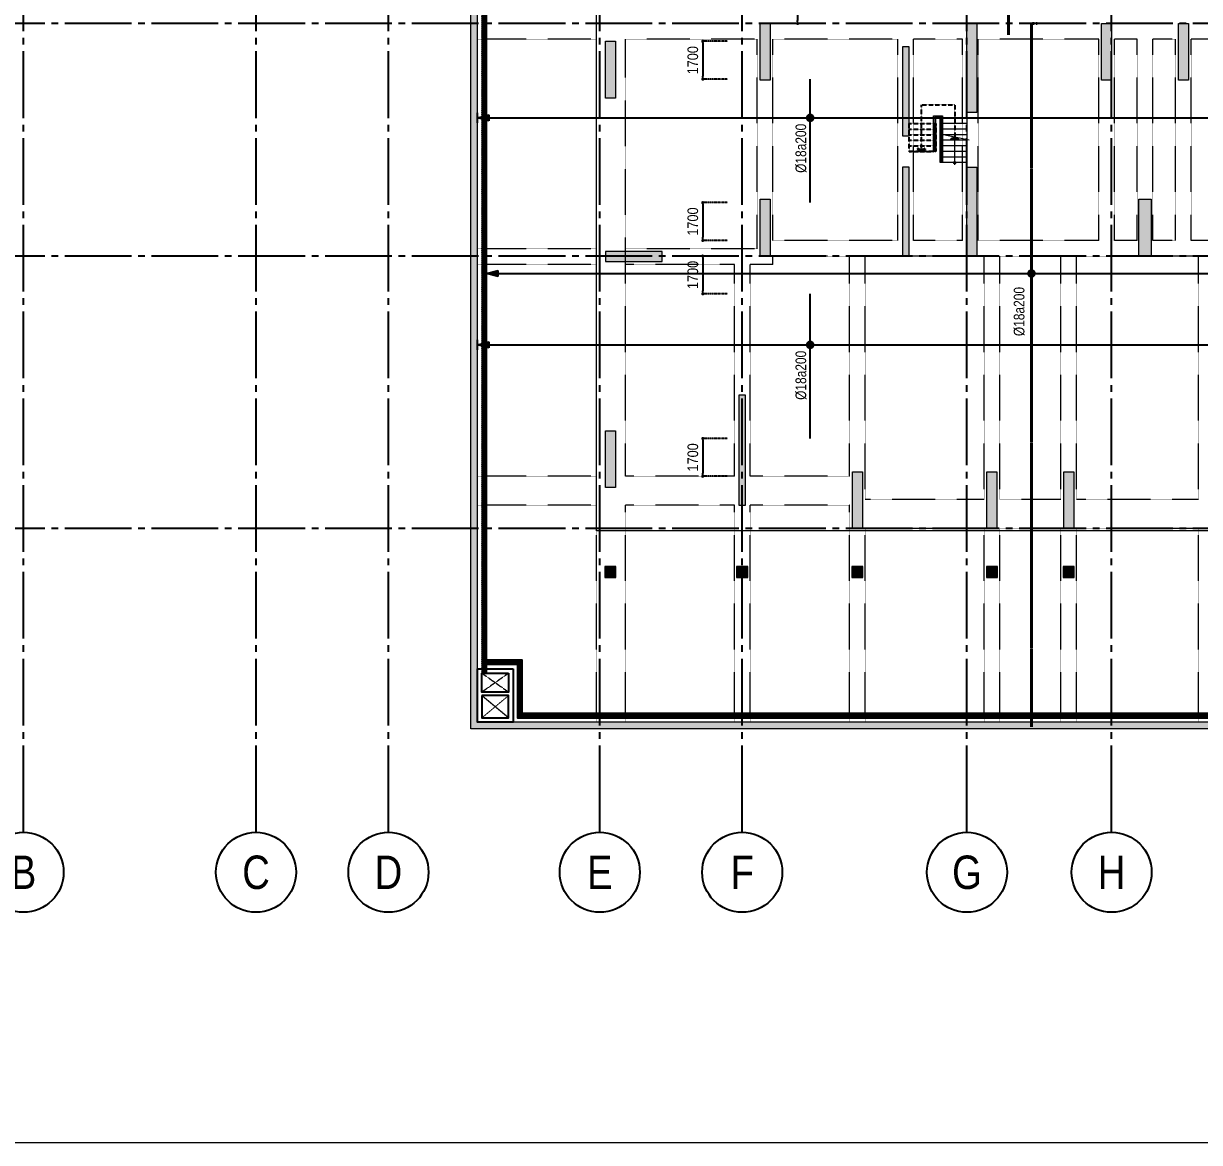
# Model space of a CAD drawing. Header units: millimetres. Extents: x -3819597 to -2591384, y 582389 to 820195.
# Drawn here: x -2754257 to -2701407, y 582389 to 632681 of the extents above; entities that cross this region are included whole.
import ezdxf
from ezdxf.enums import TextEntityAlignment as Align

# ---------------------------------------------------------------- set-up
doc = ezdxf.new("R2010")
doc.units = ezdxf.units.MM
doc.header["$MEASUREMENT"] = 0
for name, pattern in [('CENTER', [2, 1.25, -0.25, 0.25, -0.25]), ('CHG_XX_Cot_Ham 2$0$MB_Luoi truc$0$HTT Hidden 21', [3, 2, -1]), ('CHG_XX_Damsan_Ham 2$0$CHG_XX_Damsan_Ham 2$0$HIDDEN', [0.375, 0.25, -0.125]), ('CHG_XX_Damsan_Ham 2$0$MB Ham 2$0$HIDDEN', [0.375, 0.25, -0.125]), ('CHG_XX_Luoi truc$0$MB_Luoi truc$0$Center101', [13, 10, -1, 1, -1]), ('DOT2', [0.125, 0, -0.125]), ('HIDDEN', [0.375, 0.25, -0.125])]:
    doc.linetypes.add(name, pattern=pattern)
doc.layers.get('0').update_dxf_attribs({"lineweight": 9})
doc.layers.get('Defpoints').update_dxf_attribs({"color": 10, "lineweight": 0})
for name, color, linetype in [('02HN. TEXT B', 1, 'Continuous'), ('08HN. SSS X', 6, 'Continuous'), ('12HN. GRID', 1, 'CENTER'), ('CHG_XX_Cot_Ham 2$0$mb_cot tang 1-3$0$Concrete Line', 6, 'Continuous'), ('CHG_XX_Damsan_Ham 2$0$CHG_XX_Damsan_Ham 2$0$MEP-00-GENERAL-35', 2, 'Continuous'), ('CHG_XX_Damsan_Ham 2$0$MB Ham 2$0$Staircase', 30, 'Continuous'), ('CHG_XX_Luoi truc$0$Grid', 34, 'Continuous'), ('CHG_XX_Luoi truc$0$Grid Line', 8, 'CHG_XX_Luoi truc$0$MB_Luoi truc$0$Center101'), ('dim', 51, 'Continuous')]:
    doc.layers.add(name, color=color, linetype=linetype)
for name, color, linetype, lineweight, plot in [('CHG_XX_Cot_Ham 2$0$NS-Column-H2', 90, 'Continuous', 13, False), ('CHG_XX_Cot_Ham 2$0$NS-Column-H2 @ 1', 90, 'Continuous', 13, False), ('CHG_XX_Cot_Ham 2$0$NS-Column-H2 @ 150', 90, 'Continuous', 13, False)]:
    doc.layers.add(name, color=color, linetype=linetype, lineweight=lineweight, plot=plot)
for name, color, linetype, lineweight in [('CHG_XX_Cot_Ham 2$0$NS-Pier-H2', 150, 'Continuous', 13), ('CHG_XX_Cot_Ham 2$0$NS-Pier-H2 @ 1', 150, 'Continuous', 13), ('CHG_XX_Cot_Ham 2$0$NS-Pier-H2 @ 150', 150, 'Continuous', 13), ("CHG_XX_Damsan_Ham 2$0$CHG_XX_Damsan_Ham 2$0$'S_General_Hidden_1 Thin", 1, 'CHG_XX_Damsan_Ham 2$0$CHG_XX_Damsan_Ham 2$0$HIDDEN', 18), ('CHG_XX_Damsan_Ham 2$0$CHG_XX_Damsan_Ham 2$0$CHG_XX_Damsan_Ham 2$0$Start net bao', 3, 'Continuous', 18), ('CHG_XX_Damsan_Ham 2$0$CHG_XX_Damsan_Ham 2$0$DBAO', 3, 'Continuous', 13), ('CHG_XX_Damsan_Ham 2$0$CHG_XX_Damsan_Ham 2$0$DMo', 9, 'CHG_XX_Damsan_Ham 2$0$CHG_XX_Damsan_Ham 2$0$HIDDEN', 9), ('CHG_XX_Damsan_Ham 2$0$CHG_XX_Damsan_Ham 2$0$DTE-MEP-H-SLAB TEXT', 3, 'Continuous', 0), ('CHG_XX_Damsan_Ham 2$0$CHG_XX_Damsan_Ham 2$0$mach ngung thi cong', 6, 'Continuous', 13), ('CHG_XX_Damsan_Ham 2$0$CHG_XX_Damsan_Ham 2$0$Start hatch', 8, 'Continuous', 25), ('CHG_XX_Damsan_Ham 2$0$CHG_XX_Damsan_Ham 2$0$Start hatch @ 1', 8, 'Continuous', 25), ('CHG_XX_Damsan_Ham 2$0$CHG_XX_Damsan_Ham 2$0$Start net bao', 3, 'Continuous', 18), ('CHG_XX_Damsan_Ham 2$0$HATCH', 57, 'Continuous', 9), ('CHG_XX_Damsan_Ham 2$0$mach ngung thi cong', 6, 'Continuous', 13), ('CHG_XX_Damsan_Ham 2$0$tam cap ram', 8, 'Continuous', 5), ('thep chay suot', 5, 'HIDDEN', 40)]:
    doc.layers.add(name, color=color, linetype=linetype, lineweight=lineweight)
doc.styles.add('[HN042014]STYLE', font='arial.ttf', dxfattribs={"width": 0.8})
doc.styles.add('CHG_XX_Luoi truc$0$MB_Luoi truc$0$Grid A-F$0$VNI-HelveCB', font='VHELVCB_0.TTF')
doc.styles.add('MB_Luoi truc$0$Arial_C', font='arial.ttf', dxfattribs={"width": 0.85})
doc.dimstyles.new('200', dxfattribs={"dimscale": 200, "dimtxt": 2.4, "dimasz": 0.7, "dimexe": 0.0003, "dimexo": 0, "dimgap": 1, "dimtad": 1, "dimdec": 0, "dimzin": 12, "dimdsep": 46, "dimtxsty": 'MB_Luoi truc$0$Arial_C', "dimblk": 'MB_Luoi truc$0$_Dot', "dimcen": 0.5, "dimclrd": 256, "dimclre": 8, "dimclrt": 1, "dimadec": 0, "dimazin": 0, "dimtfac": 1, "dimtdec": 0, "dimtix": 1, "dimtmove": 2, "dimatfit": 3, "dimldrblk": 'MB_Luoi truc$0$HTT Arrow 30', "dimfxl": 1, "dimtolj": 1, "dimtzin": 0, "dimlwe": -1, "dimarcsym": 0})

# ---------------------------------------------------------------- blocks, each defined once
blk = doc.blocks.new('*U259')
at = {"layer": '12HN. GRID', "linetype": 'Continuous'}
h = blk.add_hatch(color=256, dxfattribs=at)
h.dxf.hatch_style = 1
h.paths.add_polyline_path([(-44, 4809), (44, 4809), (0, 4985)])
h = blk.add_hatch(color=256, dxfattribs=at)
h.dxf.hatch_style = 1
h.paths.add_polyline_path([(0, -9632), (44, -9456), (-44, -9456)])
at = {"layer": '08HN. SSS X', "linetype": 'ByBlock', "ltscale": 10}
for p, q in [((-1270, 0), (580, 0)), ((-1270, 0), (-1270, 0)), ((580, 0), (580, 0))]:
    blk.add_line(p, q, dxfattribs=at)
at = {"layer": '12HN. GRID', "linetype": 'Continuous'}
for p, q in [((-75, 4985), (75, 4985)), ((-44, 4809), (0, 4985)), ((0, 4985), (0, -9632)), ((0, 4985), (44, 4809)), ((-44, 4809), (44, 4809)), ((-44, -9456), (44, -9456)), ((-44, -9456), (0, -9632)), ((0, -9632), (44, -9456)), ((-75, -9632), (75, -9632))]:
    blk.add_line(p, q, dxfattribs=at)
at = {"layer": '12HN. GRID', "linetype": 'Continuous', "const_width": 64, "flags": 128}
blk.add_lwpolyline([(-32, 0, 1), (32, 0, 1)], format="xyb", close=True, dxfattribs=at)
at = {"layer": '02HN. TEXT B', "linetype": 'ByBlock', "style": '[HN042014]STYLE', "width": 0.8, "flags": 8}
blk.add_attdef('1', text='', height=160, dxfattribs=at).set_placement((-824, 140), align=Align.MIDDLE_LEFT)
blk.add_attdef('0', text='', height=160, dxfattribs=at).set_placement((1102, 160), align=Align.MIDDLE_CENTER)
at = {"layer": 'Defpoints', "color": 9, "linetype": 'ByBlock', "style": '[HN042014]STYLE', "width": 0.8, "flags": 9}
for tag, p in [('2', (2608, 6155)), ('3', (2608, 5750)), ('4', (2608, 5345)), ('5', (2608, 4955))]:
    blk.add_attdef(tag, text='', height=250, dxfattribs=at).set_placement(p, align=Align.MIDDLE_CENTER)
blk = doc.blocks.new('MB_Luoi truc$0$_Dot')
at = {"color": 0, "linetype": 'ByBlock', "lineweight": -2}
blk.add_line((-0.5, 0), (-1, 0), dxfattribs=at)
at = {"color": 0, "linetype": 'ByBlock', "const_width": 0.5}
blk.add_lwpolyline([(-0.25, 0, 1), (0.25, 0, 1)], format="xyb", close=True, dxfattribs=at)
blk = doc.blocks.new('*D254')
at = {"layer": 'Defpoints', "color": 0, "transparency": 16777216}
for p in [(-2722612, 631881), (-2723730, 630181), (-2722612, 630181)]:
    blk.add_point(p, dxfattribs=at)
at = {"layer": 'dim', "color": 8, "linetype": 'DOT2', "transparency": 16777216}
for p, q in [((-2722612, 631881), (-2723730, 631881)), ((-2722612, 630181), (-2723730, 630181))]:
    blk.add_line(p, q, dxfattribs=at)
at = {"layer": 'dim', "lineweight": -2, "transparency": 16777216}
blk.add_line((-2723730, 631741), (-2723730, 630321), dxfattribs=at)
at = {"layer": 'dim', "lineweight": -2, "transparency": 16777216, "xscale": 140, "yscale": 140, "zscale": 140}
for p, rotation in [((-2723730, 631881), 90), ((-2723730, 630181), 270)]:
    blk.add_blockref('MB_Luoi truc$0$_Dot', p, dxfattribs=dict(at, rotation=rotation))
at = {"layer": 'dim', "color": 1, "transparency": 16777216, "insert": (-2724175, 631031), "char_height": 480, "attachment_point": 5, "rotation": 90, "style": 'MB_Luoi truc$0$Arial_C'}
blk.add_mtext('\\A1;1700', dxfattribs=at)
blk = doc.blocks.new('MB_Luoi truc$0$HTT Arrow 30')
blk.add_hatch(color=256).paths.add_polyline_path([(-2.5, 0.375), (-2.5, -0.375), (0, 0)])
at = {"color": 0, "linetype": 'ByBlock', "lineweight": -2}
for p, q in [((0, 0), (-2.5, 0.375)), ((-2.5, -0.375), (-2.5, 0.375)), ((0, 0), (-2.5, -0.375))]:
    blk.add_line(p, q, dxfattribs=at)
blk = doc.blocks.new('*D255')
at = {"layer": 'Defpoints', "color": 0, "transparency": 16777216}
for p in [(-2722612, 624631), (-2723730, 622931), (-2722612, 622931)]:
    blk.add_point(p, dxfattribs=at)
at = {"layer": 'dim', "color": 8, "linetype": 'DOT2', "transparency": 16777216}
for p, q in [((-2722612, 624631), (-2723730, 624631)), ((-2722612, 622931), (-2723730, 622931))]:
    blk.add_line(p, q, dxfattribs=at)
at = {"layer": 'dim', "lineweight": -2, "transparency": 16777216}
blk.add_line((-2723730, 624491), (-2723730, 623071), dxfattribs=at)
at = {"layer": 'dim', "lineweight": -2, "transparency": 16777216, "xscale": 140, "yscale": 140, "zscale": 140}
for p, rotation in [((-2723730, 624631), 90), ((-2723730, 622931), 270)]:
    blk.add_blockref('MB_Luoi truc$0$_Dot', p, dxfattribs=dict(at, rotation=rotation))
at = {"layer": 'dim', "color": 1, "transparency": 16777216, "insert": (-2724175, 623781), "char_height": 480, "attachment_point": 5, "rotation": 90, "style": 'MB_Luoi truc$0$Arial_C'}
blk.add_mtext('\\A1;1700', dxfattribs=at)
blk = doc.blocks.new('*U258')
at = {"layer": '12HN. GRID', "linetype": 'Continuous'}
h = blk.add_hatch(color=256, dxfattribs=at)
h.dxf.hatch_style = 1
h.paths.add_polyline_path([(-44, 4809), (44, 4809), (0, 4985)])
at = {"layer": '08HN. SSS X', "linetype": 'ByBlock', "ltscale": 10}
for p, q in [((-1402, 0), (764, 0)), ((-1402, 0), (-1402, 0)), ((764, 0), (764, 0))]:
    blk.add_line(p, q, dxfattribs=at)
at = {"layer": '12HN. GRID', "linetype": 'Continuous'}
for p, q in [((-75, 4985), (75, 4985)), ((-44, 4809), (0, 4985)), ((0, 4985), (0, -14807)), ((0, 4985), (44, 4809)), ((-44, 4809), (44, 4809))]:
    blk.add_line(p, q, dxfattribs=at)
at = {"layer": '12HN. GRID', "linetype": 'Continuous', "const_width": 64, "flags": 128}
blk.add_lwpolyline([(-32, 0, 1), (32, 0, 1)], format="xyb", close=True, dxfattribs=at)
at = {"layer": '02HN. TEXT B', "linetype": 'ByBlock', "style": '[HN042014]STYLE', "width": 0.8, "flags": 8}
blk.add_attdef('1', text='', height=160, dxfattribs=at).set_placement((-824, 140), align=Align.MIDDLE_LEFT)
blk.add_attdef('0', text='', height=160, dxfattribs=at).set_placement((1102, 160), align=Align.MIDDLE_CENTER)
at = {"layer": 'Defpoints', "color": 9, "linetype": 'ByBlock', "style": '[HN042014]STYLE', "width": 0.8, "flags": 9}
for tag, p in [('2', (2793, 6155)), ('3', (2793, 5750)), ('4', (2793, 5345)), ('5', (2793, 4955))]:
    blk.add_attdef(tag, text='', height=250, dxfattribs=at).set_placement(p, align=Align.MIDDLE_CENTER)
blk = doc.blocks.new('*D256')
at = {"layer": 'Defpoints', "color": 0, "transparency": 16777216}
for p in [(-2722612, 622231), (-2723730, 620531), (-2722612, 620531)]:
    blk.add_point(p, dxfattribs=at)
at = {"layer": 'dim', "color": 8, "linetype": 'DOT2', "transparency": 16777216}
for p, q in [((-2722612, 622231), (-2723730, 622231)), ((-2722612, 620531), (-2723730, 620531))]:
    blk.add_line(p, q, dxfattribs=at)
at = {"layer": 'dim', "lineweight": -2, "transparency": 16777216}
blk.add_line((-2723730, 622091), (-2723730, 620671), dxfattribs=at)
at = {"layer": 'dim', "lineweight": -2, "transparency": 16777216, "xscale": 140, "yscale": 140, "zscale": 140}
for p, rotation in [((-2723730, 622231), 90), ((-2723730, 620531), 270)]:
    blk.add_blockref('MB_Luoi truc$0$_Dot', p, dxfattribs=dict(at, rotation=rotation))
at = {"layer": 'dim', "color": 1, "transparency": 16777216, "insert": (-2724175, 621381), "char_height": 480, "attachment_point": 5, "rotation": 90, "style": 'MB_Luoi truc$0$Arial_C'}
blk.add_mtext('\\A1;1700', dxfattribs=at)
blk = doc.blocks.new('*D257')
at = {"layer": 'Defpoints', "color": 0, "transparency": 16777216}
for p in [(-2722612, 614031), (-2723730, 612331), (-2722612, 612331)]:
    blk.add_point(p, dxfattribs=at)
at = {"layer": 'dim', "color": 8, "linetype": 'DOT2', "transparency": 16777216}
for p, q in [((-2722612, 614031), (-2723730, 614031)), ((-2722612, 612331), (-2723730, 612331))]:
    blk.add_line(p, q, dxfattribs=at)
at = {"layer": 'dim', "lineweight": -2, "transparency": 16777216}
blk.add_line((-2723730, 613891), (-2723730, 612471), dxfattribs=at)
at = {"layer": 'dim', "lineweight": -2, "transparency": 16777216, "xscale": 140, "yscale": 140, "zscale": 140}
for p, rotation in [((-2723730, 614031), 90), ((-2723730, 612331), 270)]:
    blk.add_blockref('MB_Luoi truc$0$_Dot', p, dxfattribs=dict(at, rotation=rotation))
at = {"layer": 'dim', "color": 1, "transparency": 16777216, "insert": (-2724175, 613181), "char_height": 480, "attachment_point": 5, "rotation": 90, "style": 'MB_Luoi truc$0$Arial_C'}
blk.add_mtext('\\A1;1700', dxfattribs=at)
blk = doc.blocks.new('*U719')
at = {"layer": '12HN. GRID', "linetype": 'Continuous'}
h = blk.add_hatch(color=256, dxfattribs=at)
h.dxf.hatch_style = 1
h.paths.add_polyline_path([(-44, 7781), (44, 7781), (0, 7957)])
h = blk.add_hatch(color=256, dxfattribs=at)
h.dxf.hatch_style = 1
h.paths.add_polyline_path([(0, -6743), (44, -6567), (-44, -6567)])
for p, q in [((-75, 7957), (75, 7957)), ((-44, 7781), (0, 7957)), ((0, 7957), (0, -6743)), ((0, 7957), (44, 7781)), ((-44, 7781), (44, 7781)), ((-44, -6567), (44, -6567)), ((-44, -6567), (0, -6743)), ((0, -6743), (44, -6567)), ((-75, -6743), (75, -6743))]:
    blk.add_line(p, q, dxfattribs=at)
at = {"layer": '12HN. GRID', "linetype": 'Continuous', "const_width": 64, "flags": 128}
blk.add_lwpolyline([(-32, 0, 1), (32, 0, 1)], format="xyb", close=True, dxfattribs=at)
at = {"layer": 'thep chay suot', "linetype": 'HIDDEN', "ltscale": 10}
blk.add_line((-10073, 0), (10646, 0), dxfattribs=at)
at = {"layer": 'thep chay suot', "linetype": 'ByBlock', "ltscale": 0.001}
for p, q in [((-10073, 0), (-10073, 0)), ((10646, 0), (10646, 0))]:
    blk.add_line(p, q, dxfattribs=at)
at = {"layer": '02HN. TEXT B', "linetype": 'ByBlock', "style": '[HN042014]STYLE', "width": 0.8, "flags": 8}
blk.add_attdef('1', text='', height=160, dxfattribs=at).set_placement((116, 185), align=Align.MIDDLE_LEFT)
blk.add_attdef('0', text='', height=160, dxfattribs=at).set_placement((-351, 11), align=Align.MIDDLE_CENTER)
at = {"layer": 'Defpoints', "color": 9, "linetype": 'ByBlock', "style": '[HN042014]STYLE', "width": 0.8, "flags": 9}
for tag, p in [('2', (14971, 6470)), ('3', (14971, 6065)), ('4', (14971, 5660)), ('5', (14971, 5270))]:
    blk.add_attdef(tag, text='', height=250, dxfattribs=at).set_placement(p, align=Align.MIDDLE_CENTER)
blk = doc.blocks.new('*D746')
at = {"layer": 'Defpoints', "color": 0, "transparency": 16777216}
for p in [(-2718351, 635081), (-2719465, 632681), (-2718351, 632681)]:
    blk.add_point(p, dxfattribs=at)
at = {"layer": 'dim', "color": 8, "linetype": 'DOT2', "transparency": 16777216}
for p, q in [((-2718351, 635081), (-2719465, 635081)), ((-2718351, 632681), (-2719465, 632681))]:
    blk.add_line(p, q, dxfattribs=at)
at = {"layer": 'dim', "lineweight": -2, "transparency": 16777216}
blk.add_line((-2719465, 634941), (-2719465, 632821), dxfattribs=at)
at = {"layer": 'dim', "lineweight": -2, "transparency": 16777216, "xscale": 140, "yscale": 140, "zscale": 140}
for p, rotation in [((-2719465, 635081), 90), ((-2719465, 632681), 270)]:
    blk.add_blockref('MB_Luoi truc$0$_Dot', p, dxfattribs=dict(at, rotation=rotation))
at = {"layer": 'dim', "color": 1, "transparency": 16777216, "insert": (-2719910, 633881), "char_height": 480, "attachment_point": 5, "rotation": 90, "style": 'MB_Luoi truc$0$Arial_C'}
blk.add_mtext('\\A1;2400', dxfattribs=at)
blk = doc.blocks.new('*U1035')
at = {"layer": 'CHG_XX_Cot_Ham 2$0$NS-Pier-H2 @ 1'}
h = blk.add_hatch(color=256, dxfattribs=at)
h.dxf.hatch_style = 1
h.paths.add_polyline_path([(450, 0), (0, 0), (0, -2550), (450, -2550)])
at = {"layer": 'CHG_XX_Cot_Ham 2$0$NS-Pier-H2 @ 150'}
h = blk.add_hatch(color=256, dxfattribs=at)
h.dxf.hatch_style = 1
h.paths.add_polyline_path([(450, 0), (0, 0), (0, -2550), (450, -2550)])
blk = doc.blocks.new('CHG_XX_Cot_Ham 2$0$Block A_C450x2250')
at = {"layer": 'CHG_XX_Cot_Ham 2$0$NS-Pier-H2'}
blk.add_lwpolyline([(450, -2550), (0, -2550), (0, 0), (450, 0)], close=True, dxfattribs=at)
blk.add_blockref('*U1035', (0, 0), dxfattribs=at)
blk = doc.blocks.new('CHG_XX_Cot_Ham 2$0$Block A_C4950x300')
at = {"layer": 'CHG_XX_Cot_Ham 2$0$NS-Pier-H2'}
h = blk.add_hatch(color=256, dxfattribs=at)
h.dxf.hatch_style = 1
h.paths.add_polyline_path([(4950, -300), (4950, 0), (0, 0), (0, -300)])
blk.add_lwpolyline([(4950, -300), (4950, 0), (0, 0), (0, -300)], close=True, dxfattribs=at)
blk = doc.blocks.new('CHG_XX_Cot_Ham 2$0$300x9400')
at = {"layer": 'CHG_XX_Cot_Ham 2$0$NS-Pier-H2'}
h = blk.add_hatch(color=5, dxfattribs=at)
h.dxf.hatch_style = 1
h.paths.add_polyline_path([(0, -4000), (300, -4000), (300, 0), (0, 0)])
h.paths.add_polyline_path([(300, -5400), (0, -5400), (0, -9400), (300, -9400)])
for points in [[(300, 0), (0, 0), (0, -4000), (300, -4000)], [(300, -5400), (0, -5400), (0, -9400), (300, -9400)]]:
    blk.add_lwpolyline(points, close=True, dxfattribs=at)
blk = doc.blocks.new('CHG_XX_Cot_Ham 2$0$Block A_C10450x300')
at = {"layer": 'CHG_XX_Cot_Ham 2$0$NS-Pier-H2'}
h = blk.add_hatch(color=256, dxfattribs=at)
h.dxf.hatch_style = 1
h.paths.add_polyline_path([(6450, 0), (6450, -450), (10450, -450), (10450, 0)])
h.paths.add_polyline_path([(4000, -450), (4000, 0), (0, 0), (0, -450)])
for points in [[(0, 0), (4000, 0), (4000, -450), (0, -450)], [(6450, 0), (10450, 0), (10450, -450), (6450, -450)]]:
    blk.add_lwpolyline(points, close=True, dxfattribs=at)
blk = doc.blocks.new('*U1037')
at = {"layer": 'CHG_XX_Cot_Ham 2$0$NS-Column-H2 @ 1'}
h = blk.add_hatch(color=256, dxfattribs=at)
h.dxf.hatch_style = 1
h.paths.add_polyline_path([(-250, -250), (-250, 250), (250, 250), (250, -250)])
at = {"layer": 'CHG_XX_Cot_Ham 2$0$NS-Column-H2 @ 150'}
h = blk.add_hatch(color=256, dxfattribs=at)
h.dxf.hatch_style = 1
h.paths.add_polyline_path([(-250, -250), (-250, 250), (250, 250), (250, -250)])
blk = doc.blocks.new('CHG_XX_Cot_Ham 2$0$500x500')
at = {"layer": 'CHG_XX_Cot_Ham 2$0$NS-Column-H2'}
blk.add_lwpolyline([(250, -250), (250, 250), (-250, 250), (-250, -250)], close=True, dxfattribs=at)
blk.add_blockref('*U1037', (0, 0), dxfattribs=at)
blk = doc.blocks.new('*U1038')
at = {"layer": 'CHG_XX_Cot_Ham 2$0$NS-Pier-H2 @ 1'}
h = blk.add_hatch(color=256, dxfattribs=at)
h.dxf.hatch_style = 1
h.paths.add_polyline_path([(550, 0), (0, 0), (0, -2550), (550, -2550)])
at = {"layer": 'CHG_XX_Cot_Ham 2$0$NS-Pier-H2 @ 150'}
h = blk.add_hatch(color=256, dxfattribs=at)
h.dxf.hatch_style = 1
h.paths.add_polyline_path([(550, 0), (0, 0), (0, -2550), (550, -2550)])
blk = doc.blocks.new('CHG_XX_Cot_Ham 2$0$550x2550')
at = {"layer": 'CHG_XX_Cot_Ham 2$0$NS-Pier-H2'}
blk.add_lwpolyline([(550, -2550), (0, -2550), (0, 0), (550, 0)], close=True, dxfattribs=at)
blk.add_blockref('*U1038', (0, 0), dxfattribs=at)
blk = doc.blocks.new('*U1034')
at = {"layer": 'CHG_XX_Luoi truc$0$Grid', "lineweight": -2}
blk.add_line((0, -3), (0, 0), dxfattribs=at)
blk.add_circle((0, -9), 6, dxfattribs=at)
at = {"layer": 'CHG_XX_Luoi truc$0$Grid Line'}
blk.add_line((0, 0), (0, 608), dxfattribs=at)
at = {"layer": 'CHG_XX_Luoi truc$0$Grid', "lineweight": -2, "style": 'CHG_XX_Luoi truc$0$MB_Luoi truc$0$Grid A-F$0$VNI-HelveCB'}
for tag, p in [('GRIDSUB', (0, 617)), ('GRID', (0, -9))]:
    blk.add_attdef(tag, text='', height=5, dxfattribs=at).set_placement(p, align=Align.MIDDLE)
blk = doc.blocks.new('*U1029')
at = {"layer": 'CHG_XX_Luoi truc$0$Grid', "lineweight": -2}
blk.add_line((0, -3), (0, 0), dxfattribs=at)
blk.add_circle((0, -9), 6, dxfattribs=at)
at = {"layer": 'CHG_XX_Luoi truc$0$Grid Line'}
blk.add_line((0, 0), (0, 608), dxfattribs=at)
at = {"layer": 'CHG_XX_Luoi truc$0$Grid', "lineweight": -2, "style": 'CHG_XX_Luoi truc$0$MB_Luoi truc$0$Grid A-F$0$VNI-HelveCB'}
for tag, p in [('GRIDSUB', (0, 617)), ('GRID', (0, -9))]:
    blk.add_attdef(tag, text='', height=5, dxfattribs=at).set_placement(p, align=Align.MIDDLE)
blk = doc.blocks.new('*U1031')
at = {"layer": 'CHG_XX_Luoi truc$0$Grid Line'}
blk.add_line((0, 0), (0, 438), dxfattribs=at)
at = {"layer": 'CHG_XX_Luoi truc$0$Grid', "lineweight": -2, "style": 'CHG_XX_Luoi truc$0$MB_Luoi truc$0$Grid A-F$0$VNI-HelveCB'}
for tag, p in [('GRIDSUB', (0, 447)), ('GRID', (0, -9))]:
    blk.add_attdef(tag, text='', height=5, dxfattribs=at).set_placement(p, align=Align.MIDDLE)
blk = doc.blocks.new('CHG_XX_Luoi truc')
at = {"layer": 'CHG_XX_Luoi truc$0$Grid'}
ref = blk.add_blockref('*U1029', (12250, -12747), dxfattribs=dict(at, xscale=300, yscale=300, zscale=300))
ref.add_attrib('GRID', 'B', dxfattribs={"lineweight": -2, "height": 1500, "style": 'CHG_XX_Luoi truc$0$MB_Luoi truc$0$Grid A-F$0$VNI-HelveCB'}).set_placement((12250, -15447), align=Align.MIDDLE)
ref = blk.add_blockref('*U1029', (22700, -12747), dxfattribs=dict(at, xscale=300, yscale=300, zscale=300))
ref.add_attrib('GRID', 'C', dxfattribs={"lineweight": -2, "height": 1500, "style": 'CHG_XX_Luoi truc$0$MB_Luoi truc$0$Grid A-F$0$VNI-HelveCB'}).set_placement((22700, -15447), align=Align.MIDDLE)
ref = blk.add_blockref('*U1029', (28650, -12747), dxfattribs=dict(at, xscale=300, yscale=300, zscale=300))
ref.add_attrib('GRID', 'D', dxfattribs={"lineweight": -2, "height": 1500, "style": 'CHG_XX_Luoi truc$0$MB_Luoi truc$0$Grid A-F$0$VNI-HelveCB'}).set_placement((28650, -15447), align=Align.MIDDLE)
ref = blk.add_blockref('*U1029', (38150, -12747), dxfattribs=dict(at, xscale=300, yscale=300, zscale=300))
ref.add_attrib('GRID', 'E', dxfattribs={"lineweight": -2, "height": 1500, "style": 'CHG_XX_Luoi truc$0$MB_Luoi truc$0$Grid A-F$0$VNI-HelveCB'}).set_placement((38150, -15447), align=Align.MIDDLE)
ref = blk.add_blockref('*U1029', (44550, -12747), dxfattribs=dict(at, xscale=300, yscale=300, zscale=300))
ref.add_attrib('GRID', 'F', dxfattribs={"lineweight": -2, "height": 1500, "style": 'CHG_XX_Luoi truc$0$MB_Luoi truc$0$Grid A-F$0$VNI-HelveCB'}).set_placement((44550, -15447), align=Align.MIDDLE)
ref = blk.add_blockref('*U1029', (54650, -12747), dxfattribs=dict(at, xscale=300, yscale=300, zscale=300))
ref.add_attrib('GRID', 'G', dxfattribs={"lineweight": -2, "height": 1500, "style": 'CHG_XX_Luoi truc$0$MB_Luoi truc$0$Grid A-F$0$VNI-HelveCB'}).set_placement((54650, -15447), align=Align.MIDDLE)
ref = blk.add_blockref('*U1034', (61150, -12747), dxfattribs=dict(at, xscale=300, yscale=300, zscale=300))
ref.add_attrib('GRID', 'H', dxfattribs={"lineweight": -2, "height": 1500, "style": 'CHG_XX_Luoi truc$0$MB_Luoi truc$0$Grid A-F$0$VNI-HelveCB'}).set_placement((61150, -15447), align=Align.MIDDLE)
at = {"layer": 'CHG_XX_Luoi truc$0$Grid', "xscale": 300.0000000000013, "yscale": 300.0000000000013, "zscale": 300.0000000000013, "rotation": 90}
for p in [(110703, 22700), (110703, 12250), (110703, 0)]:
    blk.add_blockref('*U1031', p, dxfattribs=at)
blk = doc.blocks.new('CHG_XX_Cot_Ham 2')
at = {"layer": 'CHG_XX_Cot_Ham 2$0$NS-Pier-H2'}
h = blk.add_hatch(color=256, dxfattribs=at)
h.dxf.hatch_style = 1
h.paths.add_polyline_path([(99639.2, 163400), (-10900, 163400), (-10900, 85450), (-300, 85450), (-300, 84050), (32350, 84050), (32350, -9000), (103575.5, -9000), (106050, -6022), (106050, 158254.3)])
h.paths.add_polyline_path([(99533.7, 163100), (105750, 158110.4), (105750, 90450), (105650, 90450), (105750, 90450), (105750, 13850), (105750, 13722.3), (105750, -5913.6), (103434.7, -8700), (93599.8, -8700), (93299.8, -8700), (32650, -8700), (32650, 84350), (0, 84350), (0, 85750), (-10600, 85750), (-10600, 163100), (93600, 163100)], flags=16)
for p, q in [((32350, -9000), (32350, 84050)), ((32650, -8700), (32650, 84350)), ((93599.8, -8700), (32650, -8700)), ((103575.5, -9000), (32350, -9000))]:
    blk.add_line(p, q, dxfattribs=at)
at = {"layer": 'CHG_XX_Cot_Ham 2$0$NS-Pier-H2', "linetype": 'CHG_XX_Cot_Ham 2$0$MB_Luoi truc$0$HTT Hidden 21'}
blk.add_lwpolyline([(99639.2, 163400), (106050, 158254.3), (106050, -6022), (103575.5, -9000), (32350, -9000), (32350, 84050), (-300, 84050), (-300, 85450), (-10900, 85450), (-10900, 163400)], close=True, dxfattribs=at)
at = {"layer": 'CHG_XX_Cot_Ham 2$0$mb_cot tang 1-3$0$Concrete Line'}
blk.add_blockref('CHG_XX_Cot_Ham 2$0$300x9400', (51750, 21650), dxfattribs=at)
at = {"layer": 'CHG_XX_Cot_Ham 2$0$NS-Column-H2'}
for p in [(38625, -1950), (44550, -1950), (49725, -1950), (55775, -1950), (59225, -1950)]:
    blk.add_blockref('CHG_XX_Cot_Ham 2$0$500x500', p, dxfattribs=at)
at = {"layer": 'CHG_XX_Cot_Ham 2$0$NS-Pier-H2'}
for name, p in [('CHG_XX_Luoi truc', (0, 0)), ('CHG_XX_Cot_Ham 2$0$Block A_C450x2250', (45350, 22700)), ('CHG_XX_Cot_Ham 2$0$Block A_C450x2250', (60700, 22700)), ('CHG_XX_Cot_Ham 2$0$Block A_C450x2250', (64150, 22700)), ('CHG_XX_Cot_Ham 2$0$Block A_C450x2250', (38400, 21900)), ('CHG_XX_Cot_Ham 2$0$Block A_C450x2250', (45352.5, 14800)), ('CHG_XX_Cot_Ham 2$0$Block A_C450x2250', (38400, 4400)), ('CHG_XX_Cot_Ham 2$0$Block A_C450x2250', (49500, 2550)), ('CHG_XX_Cot_Ham 2$0$Block A_C450x2250', (55550, 2550)), ('CHG_XX_Cot_Ham 2$0$Block A_C450x2250', (59000, 2550))]:
    blk.add_blockref(name, p, dxfattribs=at)
at = {"layer": 'CHG_XX_Cot_Ham 2$0$NS-Pier-H2', "rotation": 90}
for name, p in [('CHG_XX_Cot_Ham 2$0$Block A_C10450x300', (54650, 12250)), ('CHG_XX_Cot_Ham 2$0$Block A_C4950x300', (44400, 1050))]:
    blk.add_blockref(name, p, dxfattribs=at)
at = {"layer": 'CHG_XX_Cot_Ham 2$0$NS-Pier-H2', "xscale": -1, "rotation": 90}
blk.add_blockref('CHG_XX_Cot_Ham 2$0$Block A_C450x2250', (38400, 12450), dxfattribs=at)
at = {"layer": 'Defpoints'}
blk.add_blockref('CHG_XX_Cot_Ham 2$0$550x2550', (62376, 14800), dxfattribs=at)
blk = doc.blocks.new('CHG_XX_Damsan_Ham 2$0$CHG_XX_Damsan_Ham 2$0$sdfsgdh')
at = {"layer": 'CHG_XX_Damsan_Ham 2$0$CHG_XX_Damsan_Ham 2$0$Start hatch', "ltscale": 0.5}
h = blk.add_hatch(dxfattribs=at)
h.set_pattern_fill('ANSI37', color=256, scale=500)
h.set_pattern_definition([(45, (273994.73, -7150), (-44.194174, 44.194174), []), (135, (273994.73, -7150), (-44.194174, -44.194174), [])])
h.paths.add_polyline_path([(99888, -169200), (99488, -169200), (99488, -167800), (102288, -167800), (102288, -169400), (103600, -169400), (103600, -146850), (103600, -146650), (103400, -146650), (103400, -169200), (102488, -169200), (102488, -167600), (99288, -167600), (99288, -169200), (45350, -169200), (45350, -169400), (99888, -169400)])
at = {"layer": 'CHG_XX_Damsan_Ham 2$0$CHG_XX_Damsan_Ham 2$0$Start hatch @ 1', "ltscale": 0.5}
h = blk.add_hatch(dxfattribs=at)
h.set_pattern_fill('ANSI37', color=256, scale=500)
h.set_pattern_definition([(45, (273994.73, -8650), (-44.194174, 44.194174), []), (135, (273994.73, -8650), (-44.194174, -44.194174), [])])
h.paths.add_polyline_path([(43750, -126131), (43550, -126131), (43550, -167400), (43750, -167400), (43750, -167000), (45150, -167000), (45150, -169400), (45350, -169400), (45350, -170700), (45350, -166800), (43750, -166800)])
at = {"layer": 'CHG_XX_Damsan_Ham 2$0$CHG_XX_Damsan_Ham 2$0$DTE-MEP-H-SLAB TEXT', "color": 2, "ltscale": 0.5}
for p, q in [((43550, -125531), (43550, -167400)), ((43750, -126131), (43750, -166800)), ((43750, -167000), (43750, -167400)), ((43750, -167400), (43550, -167400))]:
    blk.add_line(p, q, dxfattribs=at)
at = {"layer": 'CHG_XX_Damsan_Ham 2$0$CHG_XX_Damsan_Ham 2$0$MEP-00-GENERAL-35'}
for points in [[(43750, -166800), (45350, -166800), (45350, -169200), (99288, -169200)], [(43750, -167000), (45150, -167000), (45150, -169400), (99888, -169400)]]:
    blk.add_lwpolyline(points, dxfattribs=at)
for points in [[(44950, -167200), (44950, -169600), (43350, -169600), (43350, -167200)], [(44750, -167400), (44750, -168250), (43550, -168250), (43550, -167400)], [(43550, -168400), (43550, -169400), (44750, -169400), (44750, -168400)]]:
    blk.add_lwpolyline(points, close=True, dxfattribs=at)
blk = doc.blocks.new('CHG_XX_Damsan_Ham 2$0$MB Ham 2$0$Dot')
at = {"linetype": 'ByBlock', "lineweight": -2}
h = blk.add_hatch(color=0, dxfattribs=at)
edge = h.paths.add_edge_path()
edge.add_arc((0, 0), 0.5, 0, 360)
at = {"color": 0, "linetype": 'ByBlock', "lineweight": -2}
blk.add_line((0, -1), (0, 1), dxfattribs=at)
blk.add_circle((0, 0), 0.5, dxfattribs=at)
blk = doc.blocks.new('CHG_XX_Damsan_Ham 2$0$MB Ham 2$0$Arrow 60')
at = {"linetype": 'ByBlock', "lineweight": -2}
h = blk.add_hatch(color=0, dxfattribs=at)
h.paths.add_polyline_path([(1.88, 0.94), (1.65, 1.38), (0, 0.56), (-1.65, 1.38), (-1.88, 0.94), (0, 0)], flags=17)
h.paths.add_polyline_path([(1.65, 1.38), (1.88, 0.94), (0, 0), (-1.88, 0.94), (-1.65, 1.38), (0, 0.56)])
blk.add_hatch(color=0, dxfattribs=at).paths.add_polyline_path([(1.65, 1.38), (1.88, 0.94), (0, 0), (-1.88, 0.94), (-1.65, 1.38), (0, 0.56)])
at = {"color": 0, "linetype": 'ByBlock', "lineweight": -2}
blk.add_lwpolyline([(1.65, 1.38), (1.88, 0.94), (0, 0), (-1.88, 0.94), (-1.65, 1.38), (0, 0.56)], close=True, dxfattribs=at)
blk = doc.blocks.new('CHG_XX_Damsan_Ham 2$0$ArchStaireH2')
at = {"layer": 'CHG_XX_Damsan_Ham 2$0$MB Ham 2$0$Staircase', "color": 8, "linetype": 'CHG_XX_Damsan_Ham 2$0$MB Ham 2$0$HIDDEN'}
for p, q in [((39800, -123100), (40900, -123100)), ((39800, -123350), (40900, -123350)), ((39800, -123600), (40900, -123600)), ((39800, -123850), (40900, -123850)), ((39800, -124100), (40900, -124100))]:
    blk.add_line(p, q, dxfattribs=at)
for points in [[(40350, -124100), (40350, -122000), (41850, -122000), (41850, -123440)], [(40900, -124100), (39800, -124100), (39800, -122850), (41000, -122850), (41000, -124100), (40950, -124100)]]:
    blk.add_lwpolyline(points, dxfattribs=at)
blk.add_lwpolyline([(40185, -123962), (40163, -124006), (40350, -124100), (40538, -124006), (40515, -123962), (40350, -124044)], close=True, dxfattribs=at)
at = {"layer": 'CHG_XX_Damsan_Ham 2$0$tam cap ram'}
for p, q in [((40950, -122850), (40950, -124100)), ((40950, -123100), (41000, -123100)), ((41250, -122850), (41200, -122850)), ((41250, -123100), (41200, -123100)), ((42400, -122850), (41300, -122850)), ((42400, -123100), (41300, -123100)), ((40950, -123350), (41000, -123350)), ((40950, -123600), (41000, -123600)), ((41200, -123304), (42500, -123575)), ((41250, -123350), (41200, -123350)), ((41250, -123600), (41200, -123600)), ((42400, -123350), (41300, -123350)), ((42400, -123600), (41300, -123600)), ((41850, -124600), (41850, -123440)), ((40950, -123850), (41000, -123850)), ((40950, -124100), (41000, -124100)), ((41250, -123850), (41200, -123850)), ((41250, -124100), (41200, -124100)), ((42400, -123850), (41300, -123850)), ((42400, -124100), (41300, -124100)), ((41250, -124350), (41200, -124350)), ((42400, -124350), (41300, -124350))]:
    blk.add_line(p, q, dxfattribs=at)
for points in [[(41250, -123315), (41250, -122550), (40950, -122550), (40950, -124100), (40900, -124100), (40900, -122500), (41300, -122500), (41300, -123315)], [(41000, -122850), (41000, -122600), (41200, -122600)], [(41200, -123304), (41200, -122600), (41250, -122600)], [(41300, -122600), (42400, -122600), (42400, -123554)], [(40950, -124100), (40950, -122850), (41000, -122850), (41000, -124100)], [(42400, -123554), (42400, -124600), (41200, -124600), (41200, -123304)], [(41300, -123325), (41300, -124600), (41250, -124600), (41250, -123315)]]:
    blk.add_lwpolyline(points, dxfattribs=at)
for name, p, xscale, yscale, zscale, rotation in [('CHG_XX_Damsan_Ham 2$0$MB Ham 2$0$Arrow 60', (41850, -123440), -100.0000000000001, 100.0000000000001, 100, 179.9999999242676), ('CHG_XX_Damsan_Ham 2$0$MB Ham 2$0$Dot', (41850, -124600), 100.0000000000002, 100.0000000000002, 100.0000000000002, 359.9999999242676)]:
    blk.add_blockref(name, p, dxfattribs=dict(at, xscale=xscale, yscale=yscale, zscale=zscale, rotation=rotation))
blk = doc.blocks.new('CHG_XX_Damsan_Ham 2', base_point=(3089256, -609981))
at = {"layer": "CHG_XX_Damsan_Ham 2$0$CHG_XX_Damsan_Ham 2$0$'S_General_Hidden_1 Thin", "ltscale": 10}
for p, q in [((62301, 22700), (61150, 22700)), ((38000, 22000), (32650, 22000)), ((38000, 12575), (38000, 22000)), ((45228, 22000), (39300, 22000)), ((39300, 2350), (39300, 22000)), ((45228, 12575), (45228, 22000)), ((51550, 22000), (45928, 22000)), ((45928, 12950), (45928, 22000)), ((51550, 12950), (51550, 22000)), ((54450, 22000), (52250, 22000)), ((52250, 12950), (52250, 22000)), ((54450, 12950), (54450, 22000)), ((60575, 22000), (55150, 22000)), ((55150, 12950), (55150, 22000)), ((60575, 12950), (60575, 22000)), ((62301, 22000), (61275, 22000)), ((61275, 12950), (61275, 22000)), ((62301, 12950), (62301, 22000)), ((64025, 22000), (63001, 22000)), ((63001, 12950), (63001, 22000)), ((64025, 12950), (64025, 22000)), ((70075, 22000), (64725, 22000)), ((64725, 12950), (64725, 22000)), ((51550, 12950), (45928, 12950)), ((54450, 12950), (52250, 12950)), ((60575, 12950), (55150, 12950)), ((62301, 12950), (61275, 12950)), ((64025, 12950), (63001, 12950)), ((70075, 12950), (64725, 12950)), ((38000, 12575), (32650, 12575)), ((45228, 12575), (39300, 12575)), ((49375, 12250), (45928, 12250)), ((45928, 11875), (45928, 12250)), ((49375, 2350), (49375, 12250)), ((55425, 12250), (50075, 12250)), ((50075, 1300), (50075, 12250)), ((55425, 1300), (55425, 12250)), ((58875, 12250), (56125, 12250)), ((56125, 1300), (56125, 12250)), ((58875, 1300), (58875, 12250)), ((65050, 12250), (59575, 12250)), ((59575, 1300), (59575, 12250)), ((65050, 1300), (65050, 12250)), ((38000, 11875), (32650, 11875)), ((38000, 2350), (38000, 11875)), ((44200, 11875), (39300, 11875)), ((44200, 2350), (44200, 11875)), ((45928, 11875), (44900, 11875)), ((44900, 2350), (44900, 11875)), ((38000, 2350), (32650, 2350)), ((44200, 2350), (39300, 2350)), ((49375, 2350), (44900, 2350)), ((55425, 1300), (50075, 1300)), ((58875, 1300), (56125, 1300)), ((65050, 1300), (59575, 1300)), ((38000, 1050), (32650, 1050)), ((38000, -8700), (38000, 1050)), ((44200, 1050), (39300, 1050)), ((39300, -8700), (39300, 1050)), ((44200, -8700), (44200, 1050)), ((49375, 1050), (44900, 1050)), ((44900, -8700), (44900, 1050)), ((49375, -8700), (49375, 1050)), ((55425, 0), (50075, 0)), ((50075, -8700), (50075, 0)), ((55425, -8700), (55425, 0)), ((58875, 0), (56125, 0)), ((56125, -8700), (56125, 0)), ((58875, -8700), (58875, 0)), ((65050, 0), (59575, 0)), ((59575, -8700), (59575, 0)), ((65050, -8700), (65050, 0))]:
    blk.add_line(p, q, dxfattribs=at)
at = {"layer": 'CHG_XX_Damsan_Ham 2$0$CHG_XX_Damsan_Ham 2$0$CHG_XX_Damsan_Ham 2$0$Start net bao'}
for points in [[(-10900, 163400), (99639, 163400), (106050, 158250), (106050, -6022), (103576, -9000), (32350, -9000), (32350, 84050), (-300, 84050)], [(93300, -8700), (32650, -8700), (32650, 84350), (0, 84350)]]:
    blk.add_lwpolyline(points, dxfattribs=at)
at = {"layer": 'CHG_XX_Damsan_Ham 2$0$CHG_XX_Damsan_Ham 2$0$DMo'}
for p, q in [((32850, -6500), (34050, -7350)), ((34050, -6500), (32850, -7350)), ((32850, -7500), (34050, -8500)), ((34050, -7500), (32850, -8500))]:
    blk.add_line(p, q, dxfattribs=at)
at = {"layer": 'CHG_XX_Damsan_Ham 2$0$CHG_XX_Damsan_Ham 2$0$mach ngung thi cong'}
blk.add_lwpolyline([(38000, 23700), (75851, 23700), (75851, 50950), (99650, 50950), (99650, -100), (38000, -100)], close=True, dxfattribs=at)
at = {"layer": 'CHG_XX_Damsan_Ham 2$0$CHG_XX_Damsan_Ham 2$0$Start net bao'}
for points in [[(-10900, 163400), (99639, 163400), (106050, 158250), (106050, -6022), (103576, -9000), (32350, -9000), (32350, 84050), (-300, 84050)], [(93300, -8700), (32650, -8700), (32650, 84350), (0, 84350)]]:
    blk.add_lwpolyline(points, dxfattribs=at)
at = {"layer": 'CHG_XX_Damsan_Ham 2$0$mach ngung thi cong'}
blk.add_lwpolyline([(38000, 23900), (75549, 23900), (75549, 50950), (99650, 50950), (99650, -100), (38000, -100)], close=True, dxfattribs=at)
at = {"layer": 'CHG_XX_Damsan_Ham 2$0$CHG_XX_Damsan_Ham 2$0$DBAO'}
blk.add_blockref('CHG_XX_Cot_Ham 2', (0, 0), dxfattribs=at)
at = {"layer": 'CHG_XX_Damsan_Ham 2$0$CHG_XX_Damsan_Ham 2$0$DTE-MEP-H-SLAB TEXT'}
blk.add_blockref('CHG_XX_Damsan_Ham 2$0$CHG_XX_Damsan_Ham 2$0$sdfsgdh', (-10700, 160900), dxfattribs=at)
at = {"layer": 'CHG_XX_Damsan_Ham 2$0$HATCH'}
for name, p in [('CHG_XX_Cot_Ham 2', (0, 0)), ('CHG_XX_Damsan_Ham 2$0$ArchStaireH2', (12250, 141050))]:
    blk.add_blockref(name, p, dxfattribs=at)
blk = doc.blocks.new('*U939')
at = {"layer": '12HN. GRID', "linetype": 'Continuous'}
h = blk.add_hatch(color=256, dxfattribs=at)
h.dxf.hatch_style = 1
h.paths.add_polyline_path([(-44, 7990), (44, 7990), (0, 8166)])
h = blk.add_hatch(color=256, dxfattribs=at)
h.dxf.hatch_style = 1
h.paths.add_polyline_path([(0, -6434), (44, -6258), (-44, -6258)])
for p, q in [((-75, 8166), (75, 8166)), ((-44, 7990), (0, 8166)), ((0, 8166), (0, -6434)), ((0, 8166), (44, 7990)), ((-44, 7990), (44, 7990)), ((-44, -6258), (44, -6258)), ((-44, -6258), (0, -6434)), ((0, -6434), (44, -6258)), ((-75, -6434), (75, -6434))]:
    blk.add_line(p, q, dxfattribs=at)
at = {"layer": '12HN. GRID', "linetype": 'Continuous', "const_width": 64, "flags": 128}
blk.add_lwpolyline([(-32, 0, 1), (32, 0, 1)], format="xyb", close=True, dxfattribs=at)
at = {"layer": 'thep chay suot', "linetype": 'HIDDEN', "ltscale": 10}
blk.add_line((-6790, 0), (3745, 0), dxfattribs=at)
at = {"layer": 'thep chay suot', "linetype": 'ByBlock', "ltscale": 0.001}
for p, q in [((-6790, 0), (-6790, 0)), ((3745, 0), (3745, -87))]:
    blk.add_line(p, q, dxfattribs=at)
at = {"layer": '02HN. TEXT B', "linetype": 'ByBlock', "style": '[HN042014]STYLE', "width": 0.8, "flags": 8}
blk.add_attdef('1', text='', height=160, dxfattribs=at).set_placement((-938, 185), align=Align.MIDDLE_LEFT)
blk.add_attdef('0', text='', height=160, dxfattribs=at).set_placement((-351, 11), align=Align.MIDDLE_CENTER)
at = {"layer": 'Defpoints', "color": 9, "linetype": 'ByBlock', "style": '[HN042014]STYLE', "width": 0.8, "flags": 9}
for tag, p in [('2', (-8912, -1745)), ('3', (-8912, -2150)), ('4', (-8912, -2554)), ('5', (-8912, -2945))]:
    blk.add_attdef(tag, text='', height=250, dxfattribs=at).set_placement(p, align=Align.MIDDLE_CENTER)

msp = doc.modelspace()

# ---------------------------------------------------------------- linework, layer by layer
at = {"layer": 'Defpoints', "color": 4, "ltscale": 1500}
msp.add_lwpolyline([(-2591383.9, 788188.7), (-2837608.9, 788188.7), (-2837608.9, 582388.7), (-2591383.9, 582388.7)], close=True, dxfattribs=at)

# ---------------------------------------------------------------- block references
at = {"layer": '08HN. SSS X', "linetype": 'Continuous'}
ref = msp.add_blockref('*U259', (-2718902.3, 628440.3), dxfattribs=dict(at, xscale=3, yscale=3, zscale=3, rotation=90))
ref.add_attrib('1', '%%c18a200', dxfattribs={"layer": '02HN. TEXT B', "linetype": 'ByBlock', "height": 480, "rotation": 90, "style": '[HN042014]STYLE', "width": 0.8}).set_placement((-2719322.3, 625968), align=Align.MIDDLE_LEFT)
ref = msp.add_blockref('*U258', (-2718902.3, 618237.7), dxfattribs=dict(at, xscale=3, yscale=3, zscale=3, rotation=90))
ref.add_attrib('1', '%%c18a200', dxfattribs={"layer": '02HN. TEXT B', "linetype": 'ByBlock', "height": 480, "rotation": 90, "style": '[HN042014]STYLE', "width": 0.8}).set_placement((-2719322.3, 615765.4), align=Align.MIDDLE_LEFT)
at = {"layer": 'dim'}
msp.add_blockref('CHG_XX_Damsan_Ham 2', (322749.3, 0), dxfattribs=at)
at = {"layer": 'thep chay suot'}
ref = msp.add_blockref('*U719', (-2709984.6, 662392.7), dxfattribs=dict(at, xscale=3, yscale=3, zscale=3, rotation=90))
ref.add_attrib('1', '%%c18a200', dxfattribs={"layer": '02HN. TEXT B', "linetype": 'ByBlock', "height": 480, "rotation": 90, "style": '[HN042014]STYLE', "width": 0.8}).set_placement((-2710540.5, 662740.8), align=Align.MIDDLE_LEFT)
ref = msp.add_blockref('*U939', (-2708958.1, 621447.2), dxfattribs=dict(at, xscale=3, yscale=3, zscale=3, rotation=90))
ref.add_attrib('1', '%%c18a200', dxfattribs={"layer": '02HN. TEXT B', "linetype": 'ByBlock', "height": 480, "rotation": 90, "style": '[HN042014]STYLE', "width": 0.8}).set_placement((-2709513.9, 618631.9), align=Align.MIDDLE_LEFT)

# ---------------------------------------------------------------- dimensions: what is measured, and where the dimension line sits
at = {"layer": 'dim'}
for base, p1, p2, picture, middle in [((-2719464.8, 632681), (-2718350.5, 635081.1), (-2718350.5, 632681), '*D746', (-2719909.9, 633881.1)), ((-2723730.4, 630181), (-2722612.4, 631881), (-2722612.4, 630181), '*D254', (-2724175.4, 631031)), ((-2723730.4, 622931), (-2722612.4, 624631.2), (-2722612.4, 622931), '*D255', (-2724175.4, 623781.1)), ((-2723730.4, 620531), (-2722612.4, 622231), (-2722612.4, 620531), '*D256', (-2724175.4, 621381)), ((-2723730.4, 612331), (-2722612.4, 614031.2), (-2722612.4, 612331), '*D257', (-2724175.4, 613181.1))]:
    dim = msp.add_linear_dim(base=base, p1=p1, p2=p2, angle=90, dimstyle='200', dxfattribs=at)
    dim.commit()
    dim.dimension.update_dxf_attribs({"geometry": picture, "text_midpoint": middle})

doc.saveas('drawing.dxf')
